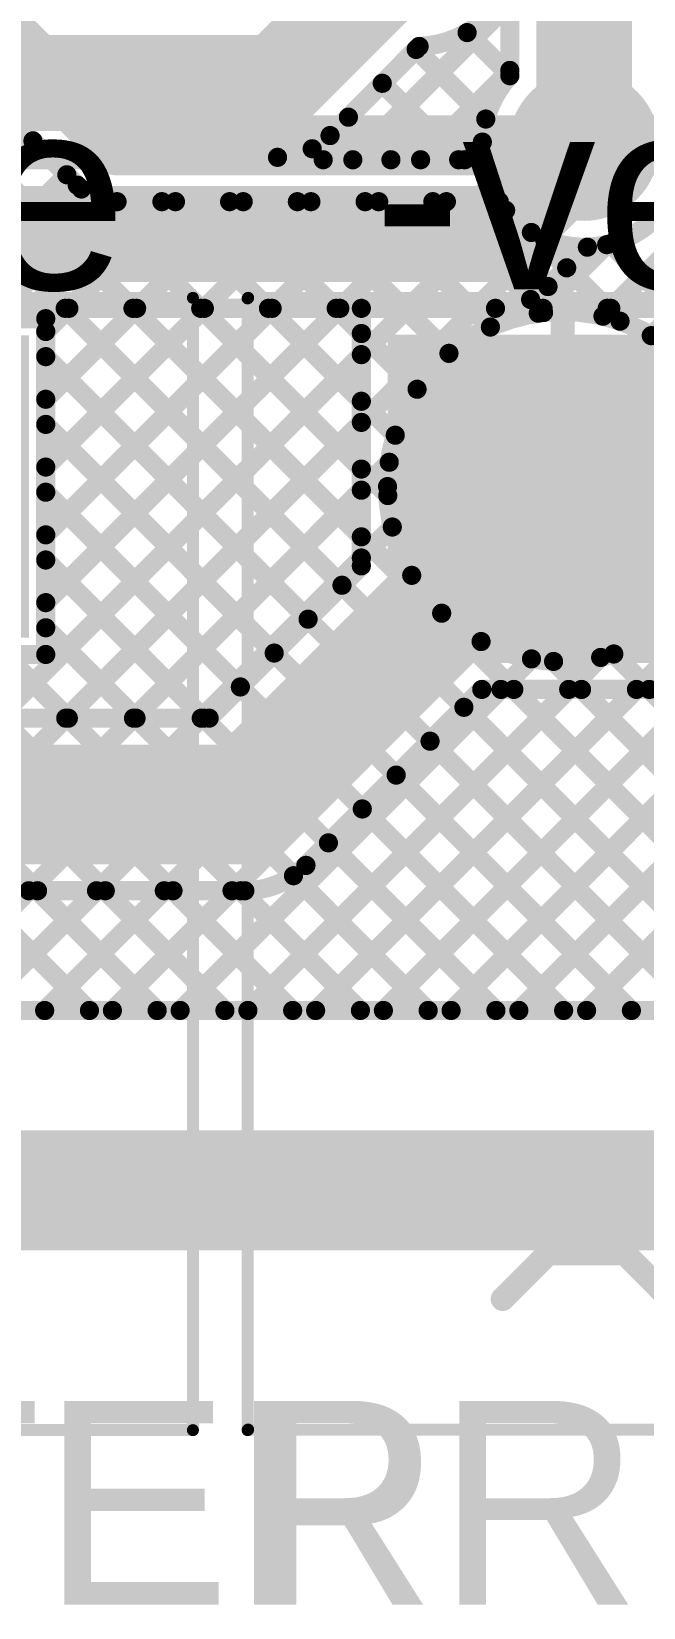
# Model space of a CAD drawing. Header units: millimetres. Extents: x 0 to 214, y 0 to 214.
# Drawn here: x 5.59 to 5.846, y -0.101 to 0.557 of the extents above; entities that cross this region are included whole.
import ezdxf

# ---------------------------------------------------------------- set-up
doc = ezdxf.new("R2010")
doc.units = ezdxf.units.MM
doc.header["$MEASUREMENT"] = 0
for name, color, linetype in [('BottomLayer', 5, 'Continuous'), ('BottomSolder', 6, 'Continuous'), ('MultiLayer', 9, 'Continuous'), ('PadHoleLayer', 156, 'Continuous'), ('TopLayer', 1, 'Continuous'), ('TopOverlay', 2, 'Continuous'), ('TopSolder', 216, 'Continuous'), ('ViaHoleLayer', 16, 'Continuous')]:
    doc.layers.add(name, color=color, linetype=linetype)
doc.styles.add('Arial', font='', dxfattribs={"height": 0.2})
doc.styles.get('Arial').set_extended_font_data('Arial')

# ---------------------------------------------------------------- blocks, each defined once
blk = doc.blocks.new('TBP01R1_508_04BE_88')
at = {"layer": 'BottomLayer'}
h = blk.add_hatch(color=5, dxfattribs=at)
edge = h.paths.add_edge_path()
edge.add_arc((0.4, 0), 0.05906, 0, 360)
at = {"layer": 'BottomSolder'}
h = blk.add_hatch(color=6, dxfattribs=at)
edge = h.paths.add_edge_path()
edge.add_arc((0.4, 0), 0.06306, 0, 360)
at = {"layer": 'MultiLayer'}
h = blk.add_hatch(color=9, dxfattribs=at)
edge = h.paths.add_edge_path()
edge.add_arc((0.4, 0), 0.05906, 0, 360)
at = {"layer": 'PadHoleLayer'}
h = blk.add_hatch(color=156, dxfattribs=at)
edge = h.paths.add_edge_path()
edge.add_arc((0.4, 0), 0.03346, 0, 360)
at = {"layer": 'TopLayer'}
h = blk.add_hatch(color=1, dxfattribs=at)
edge = h.paths.add_edge_path()
edge.add_arc((0.4, 0), 0.05906, 0, 360)
at = {"layer": 'TopSolder'}
h = blk.add_hatch(color=216, dxfattribs=at)
edge = h.paths.add_edge_path()
edge.add_arc((0.4, 0), 0.06306, 0, 360)
at = {"layer": 'TopOverlay'}
for points, const_width in [([(0.53126, 0.39346), (-0.3315, 0.39346)], 0.005), ([(0.5315, 0.3937), (0.5315, -0.0785)], 0.005), ([(0.374, 0.32), (0.355, 0.339)], 0.01), ([(0.425, 0.339), (0.406, 0.32)], 0.01), ([(0.406, 0.32), (0.374, 0.32)], 0.01), ([(0.53126, -0.07874), (-0.3315, -0.07874)], 0.005), ([(0.5315, -0.0785), (0.53126, -0.07874)], 0.005)]:
    blk.add_lwpolyline(points, dxfattribs=dict(at, const_width=const_width))
for points, const_width in [([(0.53001, 0.39346, 1), (0.53251, 0.39346, 1)], 0.0025), ([(0.53025, 0.3937, 1), (0.53275, 0.3937, 1)], 0.0025), ([(0.4225, 0.339, 1), (0.4275, 0.339, 1)], 0.005), ([(0.3715, 0.32, 1), (0.3765, 0.32, 1)], 0.005), ([(0.3715, 0.32, 1), (0.3765, 0.32, 1)], 0.005), ([(0.4035, 0.32, 1), (0.4085, 0.32, 1)], 0.005), ([(0.4035, 0.32, 1), (0.4085, 0.32, 1)], 0.005), ([(0.53001, -0.07874, 1), (0.53251, -0.07874, 1)], 0.0025), ([(0.53001, -0.07874, 1), (0.53251, -0.07874, 1)], 0.0025), ([(0.53025, -0.0785, 1), (0.53275, -0.0785, 1)], 0.0025), ([(0.53025, -0.0785, 1), (0.53275, -0.0785, 1)], 0.0025)]:
    blk.add_lwpolyline(points, format="xyb", close=True, dxfattribs=dict(at, const_width=const_width))
blk = doc.blocks.new('TBP01R1_508_03BE_89')
at = {"layer": 'BottomLayer'}
blk.add_hatch(color=5, dxfattribs=at).paths.add_polyline_path([(-0.15906, 0.05906), (-0.04094, 0.05906), (-0.04094, -0.05906), (-0.15906, -0.05906)])
h = blk.add_hatch(color=5, dxfattribs=at)
edge = h.paths.add_edge_path()
edge.add_arc((0.1, 0), 0.05906, 0, 360)
h = blk.add_hatch(color=5, dxfattribs=at)
edge = h.paths.add_edge_path()
edge.add_arc((0.3, 0), 0.05906, 0, 360)
at = {"layer": 'BottomSolder'}
blk.add_hatch(color=6, dxfattribs=at).paths.add_polyline_path([(-0.16306, 0.06306), (-0.03694, 0.06306), (-0.03694, -0.06306), (-0.16306, -0.06306)])
h = blk.add_hatch(color=6, dxfattribs=at)
edge = h.paths.add_edge_path()
edge.add_arc((0.1, 0), 0.06306, 0, 360)
h = blk.add_hatch(color=6, dxfattribs=at)
edge = h.paths.add_edge_path()
edge.add_arc((0.3, 0), 0.06306, 0, 360)
at = {"layer": 'MultiLayer'}
blk.add_hatch(color=9, dxfattribs=at).paths.add_polyline_path([(-0.15906, 0.05906), (-0.04094, 0.05906), (-0.04094, -0.05906), (-0.15906, -0.05906)])
h = blk.add_hatch(color=9, dxfattribs=at)
edge = h.paths.add_edge_path()
edge.add_arc((0.1, 0), 0.05906, 0, 360)
h = blk.add_hatch(color=9, dxfattribs=at)
edge = h.paths.add_edge_path()
edge.add_arc((0.3, 0), 0.05906, 0, 360)
at = {"layer": 'PadHoleLayer'}
h = blk.add_hatch(color=156, dxfattribs=at)
edge = h.paths.add_edge_path()
edge.add_arc((-0.1, 0), 0.03346, 0, 360)
h = blk.add_hatch(color=156, dxfattribs=at)
edge = h.paths.add_edge_path()
edge.add_arc((0.1, 0), 0.03346, 0, 360)
h = blk.add_hatch(color=156, dxfattribs=at)
edge = h.paths.add_edge_path()
edge.add_arc((0.3, 0), 0.03346, 0, 360)
at = {"layer": 'TopLayer'}
blk.add_hatch(color=1, dxfattribs=at).paths.add_polyline_path([(-0.15906, 0.05906), (-0.04094, 0.05906), (-0.04094, -0.05906), (-0.15906, -0.05906)])
h = blk.add_hatch(color=1, dxfattribs=at)
edge = h.paths.add_edge_path()
edge.add_arc((0.1, 0), 0.05906, 0, 360)
h = blk.add_hatch(color=1, dxfattribs=at)
edge = h.paths.add_edge_path()
edge.add_arc((0.3, 0), 0.05906, 0, 360)
at = {"layer": 'TopSolder'}
blk.add_hatch(color=216, dxfattribs=at).paths.add_polyline_path([(-0.16306, 0.06306), (-0.03694, 0.06306), (-0.03694, -0.06306), (-0.16306, -0.06306)])
h = blk.add_hatch(color=216, dxfattribs=at)
edge = h.paths.add_edge_path()
edge.add_arc((0.1, 0), 0.06306, 0, 360)
h = blk.add_hatch(color=216, dxfattribs=at)
edge = h.paths.add_edge_path()
edge.add_arc((0.3, 0), 0.06306, 0, 360)
at = {"layer": 'TopOverlay'}
for points, const_width in [([(0.4315, 0.3937), (-0.2315, 0.3937)], 0.005), ([(-0.2315, 0.3937), (-0.2315, -0.07874)], 0.005), ([(0.4315, 0.3937), (0.4315, -0.07874)], 0.005), ([(-0.126, 0.32), (-0.145, 0.339)], 0.01), ([(-0.075, 0.339), (-0.094, 0.32)], 0.01), ([(0.074, 0.32), (0.055, 0.339)], 0.01), ([(0.074, 0.32), (0.055, 0.339)], 0.01), ([(0.125, 0.339), (0.106, 0.32)], 0.01), ([(0.125, 0.339), (0.106, 0.32)], 0.01), ([(0.274, 0.32), (0.255, 0.339)], 0.01), ([(0.325, 0.339), (0.306, 0.32)], 0.01), ([(-0.094, 0.32), (-0.126, 0.32)], 0.01), ([(0.106, 0.32), (0.074, 0.32)], 0.01), ([(0.106, 0.32), (0.074, 0.32)], 0.01), ([(0.306, 0.32), (0.274, 0.32)], 0.01), ([(0.4315, -0.07874), (-0.2315, -0.07874)], 0.005)]:
    blk.add_lwpolyline(points, dxfattribs=dict(at, const_width=const_width))
for points, const_width in [([(-0.23275, 0.3937, 1), (-0.23025, 0.3937, 1)], 0.0025), ([(-0.23275, 0.3937, 1), (-0.23025, 0.3937, 1)], 0.0025), ([(0.43025, 0.3937, 1), (0.43275, 0.3937, 1)], 0.0025), ([(0.43025, 0.3937, 1), (0.43275, 0.3937, 1)], 0.0025), ([(-0.1475, 0.339, 1), (-0.1425, 0.339, 1)], 0.005), ([(-0.0775, 0.339, 1), (-0.0725, 0.339, 1)], 0.005), ([(0.0525, 0.339, 1), (0.0575, 0.339, 1)], 0.005), ([(0.0525, 0.339, 1), (0.0575, 0.339, 1)], 0.005), ([(0.1225, 0.339, 1), (0.1275, 0.339, 1)], 0.005), ([(0.1225, 0.339, 1), (0.1275, 0.339, 1)], 0.005), ([(0.2525, 0.339, 1), (0.2575, 0.339, 1)], 0.005), ([(0.3225, 0.339, 1), (0.3275, 0.339, 1)], 0.005), ([(-0.1285, 0.32, 1), (-0.1235, 0.32, 1)], 0.005), ([(-0.1285, 0.32, 1), (-0.1235, 0.32, 1)], 0.005), ([(-0.0965, 0.32, 1), (-0.0915, 0.32, 1)], 0.005), ([(-0.0965, 0.32, 1), (-0.0915, 0.32, 1)], 0.005), ([(0.0715, 0.32, 1), (0.0765, 0.32, 1)], 0.005), ([(0.0715, 0.32, 1), (0.0765, 0.32, 1)], 0.005), ([(0.0715, 0.32, 1), (0.0765, 0.32, 1)], 0.005), ([(0.0715, 0.32, 1), (0.0765, 0.32, 1)], 0.005), ([(0.1035, 0.32, 1), (0.1085, 0.32, 1)], 0.005), ([(0.1035, 0.32, 1), (0.1085, 0.32, 1)], 0.005), ([(0.1035, 0.32, 1), (0.1085, 0.32, 1)], 0.005), ([(0.1035, 0.32, 1), (0.1085, 0.32, 1)], 0.005), ([(0.2715, 0.32, 1), (0.2765, 0.32, 1)], 0.005), ([(0.2715, 0.32, 1), (0.2765, 0.32, 1)], 0.005), ([(0.3035, 0.32, 1), (0.3085, 0.32, 1)], 0.005), ([(0.3035, 0.32, 1), (0.3085, 0.32, 1)], 0.005), ([(-0.10306, -0.067, 1), (-0.11094, -0.067, 1)], 0.00787), ([(-0.11291, -0.067, 1), (-0.10897, -0.067, 1)], 0.00394), ([(-0.10503, -0.067, 1), (-0.10109, -0.067, 1)], 0.00394), ([(-0.23275, -0.07874, 1), (-0.23025, -0.07874, 1)], 0.0025), ([(-0.23275, -0.07874, 1), (-0.23025, -0.07874, 1)], 0.0025), ([(0.43025, -0.07874, 1), (0.43275, -0.07874, 1)], 0.0025), ([(0.43025, -0.07874, 1), (0.43275, -0.07874, 1)], 0.0025)]:
    blk.add_lwpolyline(points, format="xyb", close=True, dxfattribs=dict(at, const_width=const_width))

msp = doc.modelspace()

# ---------------------------------------------------------------- hatches: boundary and pattern name
at = {"layer": 'BottomLayer'}
h = msp.add_hatch(color=5, dxfattribs=at)
edge = h.paths.add_edge_path()
edge.add_arc((5.821, 0.509), 0.0315, 0, 360)
at = {"layer": 'TopLayer'}
h = msp.add_hatch(color=1, dxfattribs=at)
edge = h.paths.add_edge_path()
edge.add_arc((5.821, 0.509), 0.0315, 0, 360)
msp.add_hatch(color=1, dxfattribs=at).paths.add_polyline_path([(5.739, 0.43), (5.739, 0.293), (6.077, 0.293), (6.077, 0.43)])
at = {"layer": 'ViaHoleLayer'}
h = msp.add_hatch(color=16, dxfattribs=at)
edge = h.paths.add_edge_path()
edge.add_arc((5.821, 0.509), 0.01575, 0, 360)

# ---------------------------------------------------------------- linework, layer by layer
at = {"layer": 'BottomLayer'}
for points, const_width in [([(5.575, 0.56), (5.626, 0.509)], 0.025), ([(5.559, 0.54277), (5.60937, 0.4924)], 0.008), ([(5.626, 0.509), (5.821, 0.509)], 0.025), ([(5.821, 0.509), (6.044, 0.509)], 0.025), ([(5.559, 0.51465), (5.9256, 0.14805)], 0.008), ([(5.559, 0.47897), (5.5909, 0.51087)], 0.008), ([(5.559, 0.45068), (5.60504, 0.49673)], 0.008), ([(5.61113, 0.4908), (5.73904, 0.36289)], 0.008), ([(5.559, 0.48636), (5.89731, 0.14805)], 0.008), ([(5.57329, 0.43669), (5.62238, 0.48578)], 0.008), ([(5.59623, 0.37477), (5.70695, 0.4855)], 0.008), ([(5.59623, 0.40306), (5.67867, 0.4855)], 0.008), ([(5.59623, 0.43134), (5.65038, 0.4855)], 0.008), ([(5.59623, 0.34649), (5.73524, 0.4855)], 0.008), ([(5.59623, 0.31821), (5.76352, 0.4855)], 0.008), ([(5.626, 0.4855), (5.78559, 0.4855)], 0.008), ([(5.64472, 0.4855), (5.74216, 0.38806)], 0.008), ([(5.673, 0.4855), (5.75127, 0.40724)], 0.008), ([(5.70129, 0.4855), (5.76458, 0.42221)], 0.008), ([(5.72957, 0.4855), (5.78188, 0.43319)], 0.008), ([(5.75785, 0.4855), (5.80409, 0.43926)], 0.008), ([(5.82887, 0.43772), (5.87666, 0.4855)], 0.008), ([(5.84905, 0.4296), (5.90494, 0.4855)], 0.008), ([(5.45435, 0.14804), (5.78824, 0.48193)], 0.008), ([(5.48263, 0.14804), (5.80445, 0.46986)], 0.008), ([(5.79899, 0.47265), (5.836, 0.43564)], 0.008), ([(5.80186, 0.43898), (5.83044, 0.46757)], 0.008), ([(5.83198, 0.46795), (5.93918, 0.36074)], 0.008), ([(5.559, 0.43669), (5.59623, 0.43669)], 0.008), ([(5.59623, 0.29658), (5.59623, 0.43669)], 0.008), ([(5.812, 0.36664), (5.812, 0.43569)], 0.01), ([(5.59623, 0.42085), (5.86903, 0.14805)], 0.008), ([(5.59623, 0.39257), (5.84075, 0.14805)], 0.008), ([(5.70891, 0.14805), (5.94003, 0.37916)], 0.008), ([(5.51092, 0.14804), (5.73965, 0.37678)], 0.008), ([(5.59623, 0.36428), (5.81246, 0.14805)], 0.008), ([(5.74294, 0.36664), (5.812, 0.36664)], 0.01), ([(5.812, 0.29758), (5.812, 0.36664)], 0.01), ([(5.812, 0.36664), (5.88106, 0.36664)], 0.01), ([(5.7372, 0.14805), (5.94055, 0.3514)], 0.008), ([(5.5392, 0.14804), (5.74092, 0.34976)], 0.008), ([(5.59623, 0.336), (5.78418, 0.14805)], 0.008), ([(5.56749, 0.14804), (5.74903, 0.32959)], 0.008), ([(5.76548, 0.14805), (5.9483, 0.33087)], 0.008), ([(5.59577, 0.14804), (5.76154, 0.31381)], 0.008), ([(5.79377, 0.14805), (5.96052, 0.3148)], 0.008), ([(5.59623, 0.30772), (5.7559, 0.14805)], 0.008), ([(5.62406, 0.14804), (5.77799, 0.30198)], 0.008), ([(5.82205, 0.14805), (5.97669, 0.30268)], 0.008), ([(5.45612, 0.29658), (5.59623, 0.29658)], 0.008), ([(5.46594, 0.29658), (5.61448, 0.14804)], 0.008), ([(5.49422, 0.29658), (5.64276, 0.14804)], 0.008), ([(5.52251, 0.29658), (5.67104, 0.14805)], 0.008), ([(5.55079, 0.29658), (5.69933, 0.14805)], 0.008), ([(5.57908, 0.29658), (5.72761, 0.14805)], 0.008), ([(5.65234, 0.14805), (5.79904, 0.29474)], 0.008), ([(5.68063, 0.14805), (5.82792, 0.29534)], 0.008), ([(5.80826, 0.29368), (5.95388, 0.14805)], 0.008), ([(5.83342, 0.29679), (5.98217, 0.14805)], 0.008), ([(5.007, 0.14803), (6.17967, 0.14806)], 0.008)]:
    msp.add_lwpolyline(points, dxfattribs=dict(at, const_width=const_width))
for points, const_width in [([(5.61975, 0.509, 1), (5.63225, 0.509, 1)], 0.0125), ([(5.61975, 0.509, 1), (5.63225, 0.509, 1)], 0.0125), ([(5.81475, 0.509, 1), (5.82725, 0.509, 1)], 0.0125), ([(5.81475, 0.509, 1), (5.82725, 0.509, 1)], 0.0125), ([(5.5889, 0.51087, 1), (5.5929, 0.51087, 1)], 0.004), ([(5.60304, 0.49673, 1), (5.60704, 0.49673, 1)], 0.004), ([(5.60737, 0.4924, 1), (5.61137, 0.4924, 1)], 0.004), ([(5.60737, 0.4924, 1), (5.61137, 0.4924, 1)], 0.004), ([(5.60738, 0.49238, 1), (5.61138, 0.49238, 1)], 0.004), ([(5.60913, 0.4908, 1), (5.61313, 0.4908, 1)], 0.004), ([(5.62038, 0.48578, 1), (5.62438, 0.48578, 1)], 0.004), ([(5.624, 0.4855, 1), (5.628, 0.4855, 1)], 0.004), ([(5.624, 0.4855, 1), (5.628, 0.4855, 1)], 0.004), ([(5.624, 0.4855, 1), (5.628, 0.4855, 1)], 0.004), ([(5.64272, 0.4855, 1), (5.64672, 0.4855, 1)], 0.004), ([(5.64838, 0.4855, 1), (5.65238, 0.4855, 1)], 0.004), ([(5.671, 0.4855, 1), (5.675, 0.4855, 1)], 0.004), ([(5.67667, 0.4855, 1), (5.68067, 0.4855, 1)], 0.004), ([(5.69929, 0.4855, 1), (5.70329, 0.4855, 1)], 0.004), ([(5.70495, 0.4855, 1), (5.70895, 0.4855, 1)], 0.004), ([(5.72757, 0.4855, 1), (5.73157, 0.4855, 1)], 0.004), ([(5.73324, 0.4855, 1), (5.73724, 0.4855, 1)], 0.004), ([(5.75585, 0.4855, 1), (5.75985, 0.4855, 1)], 0.004), ([(5.76152, 0.4855, 1), (5.76552, 0.4855, 1)], 0.004), ([(5.78359, 0.4855, 1), (5.78759, 0.4855, 1)], 0.004), ([(5.78359, 0.4855, 1), (5.78759, 0.4855, 1)], 0.004), ([(5.78624, 0.48193, 1), (5.79024, 0.48193, 1)], 0.004), ([(5.79699, 0.47265, 1), (5.80099, 0.47265, 1)], 0.004), ([(5.80245, 0.46986, 1), (5.80645, 0.46986, 1)], 0.004), ([(5.82844, 0.46757, 1), (5.83244, 0.46757, 1)], 0.004), ([(5.82998, 0.46795, 1), (5.83398, 0.46795, 1)], 0.004), ([(5.59423, 0.43669, 1), (5.59823, 0.43669, 1)], 0.004), ([(5.59423, 0.43669, 1), (5.59823, 0.43669, 1)], 0.004), ([(5.88506, 0.36664, 1), (5.73894, 0.36664, 1)], 0.008), ([(5.79986, 0.43898, 1), (5.80386, 0.43898, 1)], 0.004), ([(5.80209, 0.43926, 1), (5.80609, 0.43926, 1)], 0.004), ([(5.8095, 0.43569, 1), (5.8145, 0.43569, 1)], 0.005), ([(5.82687, 0.43772, 1), (5.83087, 0.43772, 1)], 0.004), ([(5.59423, 0.43134, 1), (5.59823, 0.43134, 1)], 0.004), ([(5.77988, 0.43319, 1), (5.78388, 0.43319, 1)], 0.004), ([(5.834, 0.43564, 1), (5.838, 0.43564, 1)], 0.004), ([(5.84705, 0.4296, 1), (5.85105, 0.4296, 1)], 0.004), ([(5.59423, 0.42085, 1), (5.59823, 0.42085, 1)], 0.004), ([(5.76258, 0.42221, 1), (5.76658, 0.42221, 1)], 0.004), ([(5.74927, 0.40724, 1), (5.75327, 0.40724, 1)], 0.004), ([(5.59423, 0.40306, 1), (5.59823, 0.40306, 1)], 0.004), ([(5.59423, 0.39257, 1), (5.59823, 0.39257, 1)], 0.004), ([(5.74016, 0.38806, 1), (5.74416, 0.38806, 1)], 0.004), ([(5.59423, 0.37477, 1), (5.59823, 0.37477, 1)], 0.004), ([(5.73765, 0.37678, 1), (5.74165, 0.37678, 1)], 0.004), ([(5.59423, 0.36428, 1), (5.59823, 0.36428, 1)], 0.004), ([(5.73694, 0.36664, 1), (5.74094, 0.36664, 1)], 0.004), ([(5.74044, 0.36664, 1), (5.74544, 0.36664, 1)], 0.005), ([(5.8095, 0.36664, 1), (5.8145, 0.36664, 1)], 0.005), ([(5.8095, 0.36664, 1), (5.8145, 0.36664, 1)], 0.005), ([(5.8095, 0.36664, 1), (5.8145, 0.36664, 1)], 0.005), ([(5.8095, 0.36664, 1), (5.8145, 0.36664, 1)], 0.005), ([(5.73704, 0.36289, 1), (5.74104, 0.36289, 1)], 0.004), ([(5.59423, 0.34649, 1), (5.59823, 0.34649, 1)], 0.004), ([(5.73892, 0.34976, 1), (5.74292, 0.34976, 1)], 0.004), ([(5.59423, 0.336, 1), (5.59823, 0.336, 1)], 0.004), ([(5.74703, 0.32959, 1), (5.75103, 0.32959, 1)], 0.004), ([(5.59423, 0.31821, 1), (5.59823, 0.31821, 1)], 0.004), ([(5.75954, 0.31381, 1), (5.76354, 0.31381, 1)], 0.004), ([(5.59423, 0.30772, 1), (5.59823, 0.30772, 1)], 0.004), ([(5.77599, 0.30198, 1), (5.77999, 0.30198, 1)], 0.004), ([(5.8095, 0.29758, 1), (5.8145, 0.29758, 1)], 0.005), ([(5.59423, 0.29658, 1), (5.59823, 0.29658, 1)], 0.004), ([(5.59423, 0.29658, 1), (5.59823, 0.29658, 1)], 0.004), ([(5.79704, 0.29474, 1), (5.80104, 0.29474, 1)], 0.004), ([(5.80626, 0.29368, 1), (5.81026, 0.29368, 1)], 0.004), ([(5.82592, 0.29534, 1), (5.82992, 0.29534, 1)], 0.004), ([(5.83142, 0.29679, 1), (5.83542, 0.29679, 1)], 0.004), ([(5.59377, 0.14804, 1), (5.59777, 0.14804, 1)], 0.004), ([(5.61248, 0.14804, 1), (5.61648, 0.14804, 1)], 0.004), ([(5.62206, 0.14804, 1), (5.62606, 0.14804, 1)], 0.004), ([(5.64076, 0.14804, 1), (5.64476, 0.14804, 1)], 0.004), ([(5.65034, 0.14805, 1), (5.65434, 0.14805, 1)], 0.004), ([(5.66904, 0.14805, 1), (5.67304, 0.14805, 1)], 0.004), ([(5.67863, 0.14805, 1), (5.68263, 0.14805, 1)], 0.004), ([(5.69733, 0.14805, 1), (5.70133, 0.14805, 1)], 0.004), ([(5.70691, 0.14805, 1), (5.71091, 0.14805, 1)], 0.004), ([(5.72561, 0.14805, 1), (5.72961, 0.14805, 1)], 0.004), ([(5.7352, 0.14805, 1), (5.7392, 0.14805, 1)], 0.004), ([(5.7539, 0.14805, 1), (5.7579, 0.14805, 1)], 0.004), ([(5.76348, 0.14805, 1), (5.76748, 0.14805, 1)], 0.004), ([(5.78218, 0.14805, 1), (5.78618, 0.14805, 1)], 0.004), ([(5.79177, 0.14805, 1), (5.79577, 0.14805, 1)], 0.004), ([(5.81046, 0.14805, 1), (5.81446, 0.14805, 1)], 0.004), ([(5.82005, 0.14805, 1), (5.82405, 0.14805, 1)], 0.004), ([(5.83875, 0.14805, 1), (5.84275, 0.14805, 1)], 0.004)]:
    msp.add_lwpolyline(points, format="xyb", close=True, dxfattribs=dict(at, const_width=const_width))
at = {"layer": 'BottomLayer', "const_width": 0.008}
for points in [[(5.626, 0.4855, -0.199188), (5.60937, 0.4924)], [(5.626, 0.4855, -0.198912), (5.60938, 0.49238)], [(5.85641, 0.4855, -0.536504), (5.78559, 0.4855)]]:
    msp.add_lwpolyline(points, format="xyb", dxfattribs=at)
at = {"layer": 'TopLayer'}
for points, const_width in [([(5.821, 0.509), (5.821, 0.98)], 0.04), ([(5.693, 0.535), (5.75076, 0.59276)], 0.04), ([(5.79, 0.53807), (5.79, 0.57645)], 0.008), ([(5.72445, 0.503), (5.79, 0.56855)], 0.008), ([(5.77216, 0.55605), (5.79, 0.53821)], 0.008), ([(5.271, 0.535), (5.693, 0.535)], 0.04), ([(5.71494, 0.5131), (5.75212, 0.55028)], 0.008), ([(5.75088, 0.54904), (5.77995, 0.51998)], 0.008), ([(5.75274, 0.503), (5.79, 0.54026)], 0.008), ([(5.83216, 0.441), (5.9285, 0.53734)], 0.008), ([(5.73674, 0.5349), (5.76864, 0.503)], 0.008), ([(5.784, 0.472), (5.821, 0.509)], 0.04), ([(5.7226, 0.52076), (5.74035, 0.503)], 0.008), ([(5.77116, 0.503), (5.77853, 0.51037)], 0.008), ([(5.812, 0.36664), (5.952, 0.50664)], 0.025), ([(5.29896, 0.503), (5.77116, 0.503)], 0.008), ([(5.30007, 0.504), (5.693, 0.504)], 0.008), ([(5.70748, 0.50759), (5.71207, 0.503)], 0.008), ([(4.885, 0.472), (5.784, 0.472)], 0.04), ([(5.80387, 0.441), (5.83044, 0.46757)], 0.008), ([(5.80594, 0.4501), (5.82237, 0.46653)], 0.008), ([(5.83198, 0.46795), (5.85603, 0.4439)], 0.008), ([(5.81374, 0.4579), (5.83064, 0.441)], 0.008), ([(5.79867, 0.44469), (5.80235, 0.441)], 0.008), ([(4.885, 0.441), (5.728, 0.441)], 0.008), ([(5.45612, 0.43669), (5.59623, 0.43669)], 0.008), ([(5.59623, 0.31821), (5.71902, 0.441)], 0.008), ([(5.59623, 0.37477), (5.66245, 0.441)], 0.008), ([(5.59623, 0.34649), (5.69074, 0.441)], 0.008), ([(5.59623, 0.40306), (5.63417, 0.441)], 0.008), ([(5.59623, 0.43134), (5.60588, 0.441)], 0.008), ([(5.59623, 0.29658), (5.59623, 0.43669)], 0.008), ([(5.60436, 0.441), (5.71991, 0.32546)], 0.008), ([(5.63265, 0.441), (5.728, 0.34565)], 0.008), ([(5.66093, 0.441), (5.728, 0.37393)], 0.008), ([(5.68922, 0.441), (5.728, 0.40222)], 0.008), ([(5.7175, 0.441), (5.728, 0.4305)], 0.008), ([(5.728, 0.33355), (5.728, 0.441)], 0.008), ([(5.728, 0.441), (5.784, 0.441)], 0.008), ([(5.728, 0.441), (5.784, 0.441)], 0.008), ([(5.784, 0.441), (5.85313, 0.441)], 0.008), ([(5.57631, 0.27), (5.728, 0.42169)], 0.008), ([(5.59623, 0.42085), (5.70577, 0.31131)], 0.008), ([(5.59623, 0.39257), (5.69162, 0.29717)], 0.008), ([(5.60459, 0.27), (5.728, 0.39341)], 0.008), ([(5.67936, 0.234), (5.812, 0.36664)], 0.05), ([(5.812, 0.36664), (6.012, 0.36664)], 0.05), ([(5.59623, 0.36428), (5.67748, 0.28303)], 0.008), ([(5.63287, 0.27), (5.728, 0.36513)], 0.008), ([(5.59623, 0.336), (5.66223, 0.27)], 0.008), ([(5.66116, 0.27), (5.728, 0.33684)], 0.008), ([(5.66445, 0.27), (5.728, 0.33355)], 0.008), ([(5.59623, 0.30772), (5.63394, 0.27)], 0.008), ([(5.45612, 0.29658), (5.59623, 0.29658)], 0.008), ([(5.57908, 0.29658), (5.60566, 0.27)], 0.008), ([(5.65234, 0.14805), (5.7863, 0.282)], 0.008), ([(5.68063, 0.14805), (5.81458, 0.282)], 0.008), ([(5.70487, 0.20859), (5.77828, 0.282)], 0.008), ([(5.70891, 0.14805), (5.84286, 0.282)], 0.008), ([(5.7372, 0.14805), (5.87115, 0.282)], 0.008), ([(5.76548, 0.14805), (5.89943, 0.282)], 0.008), ([(5.77828, 0.282), (6.088, 0.282)], 0.008), ([(5.79165, 0.282), (5.9256, 0.14805)], 0.008), ([(5.79377, 0.14805), (5.92772, 0.282)], 0.008), ([(5.81993, 0.282), (5.95388, 0.14805)], 0.008), ([(5.82205, 0.14805), (5.956, 0.282)], 0.008), ([(5.84822, 0.282), (5.98217, 0.14805)], 0.008), ([(5.77082, 0.27454), (5.89731, 0.14805)], 0.008), ([(5.27372, 0.27), (5.66445, 0.27)], 0.008), ([(5.75668, 0.2604), (5.86903, 0.14805)], 0.008), ([(5.25881, 0.234), (5.67936, 0.234)], 0.05), ([(5.74254, 0.24626), (5.84075, 0.14805)], 0.008), ([(5.72839, 0.23212), (5.81246, 0.14805)], 0.008), ([(5.71425, 0.21798), (5.78418, 0.14805)], 0.008), ([(5.69967, 0.20427), (5.7559, 0.14805)], 0.008), ([(5.25881, 0.198), (5.67936, 0.198)], 0.008), ([(5.5392, 0.14804), (5.58916, 0.198)], 0.008), ([(5.56452, 0.198), (5.61448, 0.14804)], 0.008), ([(5.56749, 0.14804), (5.61744, 0.198)], 0.008), ([(5.59281, 0.198), (5.64276, 0.14804)], 0.008), ([(5.59577, 0.14804), (5.64573, 0.198)], 0.008), ([(5.62109, 0.198), (5.67104, 0.14805)], 0.008), ([(5.62406, 0.14804), (5.67401, 0.198)], 0.008), ([(5.64937, 0.198), (5.69933, 0.14805)], 0.008), ([(5.67766, 0.198), (5.72761, 0.14805)], 0.008), ([(5.08127, 0.14803), (6.53215, 0.14806)], 0.008), ([(4.976, 0.073), (6.508, 0.073)], 0.05)]:
    msp.add_lwpolyline(points, dxfattribs=dict(at, const_width=const_width))
at = {"layer": 'TopLayer', "const_width": 0.008}
for points in [[(5.79, 0.57645, -0.294266), (5.75212, 0.55028)], [(5.77853, 0.51037, -0.182247), (5.79, 0.53807)], [(5.71494, 0.5131, -0.199163), (5.693, 0.504)], [(5.71492, 0.51308, -0.198912), (5.693, 0.504)], [(5.8635, 0.509, -0.404825), (5.82237, 0.46653)], [(5.80594, 0.4501, -0.199163), (5.784, 0.441)], [(5.80592, 0.45008, -0.198912), (5.784, 0.441)], [(5.70487, 0.20859, -0.199396), (5.67936, 0.198)], [(5.70482, 0.20854, -0.198912), (5.67936, 0.198)]]:
    msp.add_lwpolyline(points, format="xyb", dxfattribs=at)
at = {"layer": 'TopLayer'}
for points, const_width in [([(5.77016, 0.55605, 1), (5.77416, 0.55605, 1)], 0.004), ([(5.683, 0.535, 1), (5.703, 0.535, 1)], 0.02), ([(5.683, 0.535, 1), (5.703, 0.535, 1)], 0.02), ([(5.74888, 0.54904, 1), (5.75288, 0.54904, 1)], 0.004), ([(5.75012, 0.55028, 1), (5.75412, 0.55028, 1)], 0.004), ([(5.75012, 0.55028, 1), (5.75412, 0.55028, 1)], 0.004), ([(5.788, 0.54026, 1), (5.792, 0.54026, 1)], 0.004), ([(5.788, 0.53821, 1), (5.792, 0.53821, 1)], 0.004), ([(5.788, 0.53807, 1), (5.792, 0.53807, 1)], 0.004), ([(5.788, 0.53807, 1), (5.792, 0.53807, 1)], 0.004), ([(5.73474, 0.5349, 1), (5.73874, 0.5349, 1)], 0.004), ([(5.811, 0.509, 1), (5.831, 0.509, 1)], 0.02), ([(5.811, 0.509, 1), (5.831, 0.509, 1)], 0.02), ([(5.7206, 0.52076, 1), (5.7246, 0.52076, 1)], 0.004), ([(5.77795, 0.51998, 1), (5.78195, 0.51998, 1)], 0.004), ([(5.71292, 0.51308, 1), (5.71692, 0.51308, 1)], 0.004), ([(5.71294, 0.5131, 1), (5.71694, 0.5131, 1)], 0.004), ([(5.71294, 0.5131, 1), (5.71694, 0.5131, 1)], 0.004), ([(5.77653, 0.51037, 1), (5.78053, 0.51037, 1)], 0.004), ([(5.77653, 0.51037, 1), (5.78053, 0.51037, 1)], 0.004), ([(5.691, 0.504, 1), (5.695, 0.504, 1)], 0.004), ([(5.691, 0.504, 1), (5.695, 0.504, 1)], 0.004), ([(5.691, 0.504, 1), (5.695, 0.504, 1)], 0.004), ([(5.70548, 0.50759, 1), (5.70948, 0.50759, 1)], 0.004), ([(5.71007, 0.503, 1), (5.71407, 0.503, 1)], 0.004), ([(5.72245, 0.503, 1), (5.72645, 0.503, 1)], 0.004), ([(5.73835, 0.503, 1), (5.74235, 0.503, 1)], 0.004), ([(5.75074, 0.503, 1), (5.75474, 0.503, 1)], 0.004), ([(5.76664, 0.503, 1), (5.77064, 0.503, 1)], 0.004), ([(5.76916, 0.503, 1), (5.77316, 0.503, 1)], 0.004), ([(5.76916, 0.503, 1), (5.77316, 0.503, 1)], 0.004), ([(5.774, 0.472, 1), (5.794, 0.472, 1)], 0.02), ([(5.774, 0.472, 1), (5.794, 0.472, 1)], 0.02), ([(5.82037, 0.46653, 1), (5.82437, 0.46653, 1)], 0.004), ([(5.82037, 0.46653, 1), (5.82437, 0.46653, 1)], 0.004), ([(5.82844, 0.46757, 1), (5.83244, 0.46757, 1)], 0.004), ([(5.82998, 0.46795, 1), (5.83398, 0.46795, 1)], 0.004), ([(5.81174, 0.4579, 1), (5.81574, 0.4579, 1)], 0.004), ([(5.80392, 0.45008, 1), (5.80792, 0.45008, 1)], 0.004), ([(5.80394, 0.4501, 1), (5.80794, 0.4501, 1)], 0.004), ([(5.80394, 0.4501, 1), (5.80794, 0.4501, 1)], 0.004), ([(5.79667, 0.44469, 1), (5.80067, 0.44469, 1)], 0.004), ([(5.59423, 0.43669, 1), (5.59823, 0.43669, 1)], 0.004), ([(5.59423, 0.43669, 1), (5.59823, 0.43669, 1)], 0.004), ([(5.60236, 0.441, 1), (5.60636, 0.441, 1)], 0.004), ([(5.60388, 0.441, 1), (5.60788, 0.441, 1)], 0.004), ([(5.63065, 0.441, 1), (5.63465, 0.441, 1)], 0.004), ([(5.63217, 0.441, 1), (5.63617, 0.441, 1)], 0.004), ([(5.65893, 0.441, 1), (5.66293, 0.441, 1)], 0.004), ([(5.66045, 0.441, 1), (5.66445, 0.441, 1)], 0.004), ([(5.68722, 0.441, 1), (5.69122, 0.441, 1)], 0.004), ([(5.68874, 0.441, 1), (5.69274, 0.441, 1)], 0.004), ([(5.7155, 0.441, 1), (5.7195, 0.441, 1)], 0.004), ([(5.71702, 0.441, 1), (5.72102, 0.441, 1)], 0.004), ([(5.726, 0.441, 1), (5.73, 0.441, 1)], 0.004), ([(5.726, 0.441, 1), (5.73, 0.441, 1)], 0.004), ([(5.726, 0.441, 1), (5.73, 0.441, 1)], 0.004), ([(5.726, 0.441, 1), (5.73, 0.441, 1)], 0.004), ([(5.782, 0.441, 1), (5.786, 0.441, 1)], 0.004), ([(5.782, 0.441, 1), (5.786, 0.441, 1)], 0.004), ([(5.782, 0.441, 1), (5.786, 0.441, 1)], 0.004), ([(5.782, 0.441, 1), (5.786, 0.441, 1)], 0.004), ([(5.782, 0.441, 1), (5.786, 0.441, 1)], 0.004), ([(5.80035, 0.441, 1), (5.80435, 0.441, 1)], 0.004), ([(5.80187, 0.441, 1), (5.80587, 0.441, 1)], 0.004), ([(5.82864, 0.441, 1), (5.83264, 0.441, 1)], 0.004), ([(5.83016, 0.441, 1), (5.83416, 0.441, 1)], 0.004), ([(5.59423, 0.43134, 1), (5.59823, 0.43134, 1)], 0.004), ([(5.726, 0.4305, 1), (5.73, 0.4305, 1)], 0.004), ([(5.59423, 0.42085, 1), (5.59823, 0.42085, 1)], 0.004), ([(5.726, 0.42169, 1), (5.73, 0.42169, 1)], 0.004), ([(5.59423, 0.40306, 1), (5.59823, 0.40306, 1)], 0.004), ([(5.726, 0.40222, 1), (5.73, 0.40222, 1)], 0.004), ([(5.59423, 0.39257, 1), (5.59823, 0.39257, 1)], 0.004), ([(5.726, 0.39341, 1), (5.73, 0.39341, 1)], 0.004), ([(5.7995, 0.36664, 1), (5.8245, 0.36664, 1)], 0.025), ([(5.7995, 0.36664, 1), (5.8245, 0.36664, 1)], 0.025), ([(5.59423, 0.37477, 1), (5.59823, 0.37477, 1)], 0.004), ([(5.726, 0.37393, 1), (5.73, 0.37393, 1)], 0.004), ([(5.80575, 0.36664, 1), (5.81825, 0.36664, 1)], 0.0125), ([(5.59423, 0.36428, 1), (5.59823, 0.36428, 1)], 0.004), ([(5.726, 0.36513, 1), (5.73, 0.36513, 1)], 0.004), ([(5.59423, 0.34649, 1), (5.59823, 0.34649, 1)], 0.004), ([(5.726, 0.34565, 1), (5.73, 0.34565, 1)], 0.004), ([(5.59423, 0.336, 1), (5.59823, 0.336, 1)], 0.004), ([(5.726, 0.33684, 1), (5.73, 0.33684, 1)], 0.004), ([(5.726, 0.33355, 1), (5.73, 0.33355, 1)], 0.004), ([(5.726, 0.33355, 1), (5.73, 0.33355, 1)], 0.004), ([(5.71791, 0.32546, 1), (5.72191, 0.32546, 1)], 0.004), ([(5.59423, 0.31821, 1), (5.59823, 0.31821, 1)], 0.004), ([(5.59423, 0.30772, 1), (5.59823, 0.30772, 1)], 0.004), ([(5.70377, 0.31131, 1), (5.70777, 0.31131, 1)], 0.004), ([(5.59423, 0.29658, 1), (5.59823, 0.29658, 1)], 0.004), ([(5.59423, 0.29658, 1), (5.59823, 0.29658, 1)], 0.004), ([(5.68962, 0.29717, 1), (5.69362, 0.29717, 1)], 0.004), ([(5.67548, 0.28303, 1), (5.67948, 0.28303, 1)], 0.004), ([(5.77628, 0.282, 1), (5.78028, 0.282, 1)], 0.004), ([(5.77628, 0.282, 1), (5.78028, 0.282, 1)], 0.004), ([(5.7843, 0.282, 1), (5.7883, 0.282, 1)], 0.004), ([(5.78965, 0.282, 1), (5.79365, 0.282, 1)], 0.004), ([(5.81258, 0.282, 1), (5.81658, 0.282, 1)], 0.004), ([(5.81793, 0.282, 1), (5.82193, 0.282, 1)], 0.004), ([(5.84086, 0.282, 1), (5.84486, 0.282, 1)], 0.004), ([(5.84622, 0.282, 1), (5.85022, 0.282, 1)], 0.004), ([(5.76882, 0.27454, 1), (5.77282, 0.27454, 1)], 0.004), ([(5.60259, 0.27, 1), (5.60659, 0.27, 1)], 0.004), ([(5.60366, 0.27, 1), (5.60766, 0.27, 1)], 0.004), ([(5.63087, 0.27, 1), (5.63487, 0.27, 1)], 0.004), ([(5.63194, 0.27, 1), (5.63594, 0.27, 1)], 0.004), ([(5.65916, 0.27, 1), (5.66316, 0.27, 1)], 0.004), ([(5.66023, 0.27, 1), (5.66423, 0.27, 1)], 0.004), ([(5.66245, 0.27, 1), (5.66645, 0.27, 1)], 0.004), ([(5.66245, 0.27, 1), (5.66645, 0.27, 1)], 0.004), ([(5.75468, 0.2604, 1), (5.75868, 0.2604, 1)], 0.004), ([(5.66686, 0.234, 1), (5.69186, 0.234, 1)], 0.025), ([(5.66686, 0.234, 1), (5.69186, 0.234, 1)], 0.025), ([(5.74054, 0.24626, 1), (5.74454, 0.24626, 1)], 0.004), ([(5.72639, 0.23212, 1), (5.73039, 0.23212, 1)], 0.004), ([(5.71225, 0.21798, 1), (5.71625, 0.21798, 1)], 0.004), ([(5.70282, 0.20854, 1), (5.70682, 0.20854, 1)], 0.004), ([(5.70287, 0.20859, 1), (5.70687, 0.20859, 1)], 0.004), ([(5.70287, 0.20859, 1), (5.70687, 0.20859, 1)], 0.004), ([(5.69767, 0.20427, 1), (5.70167, 0.20427, 1)], 0.004), ([(5.58716, 0.198, 1), (5.59116, 0.198, 1)], 0.004), ([(5.59081, 0.198, 1), (5.59481, 0.198, 1)], 0.004), ([(5.61544, 0.198, 1), (5.61944, 0.198, 1)], 0.004), ([(5.61909, 0.198, 1), (5.62309, 0.198, 1)], 0.004), ([(5.64373, 0.198, 1), (5.64773, 0.198, 1)], 0.004), ([(5.64737, 0.198, 1), (5.65137, 0.198, 1)], 0.004), ([(5.67201, 0.198, 1), (5.67601, 0.198, 1)], 0.004), ([(5.67566, 0.198, 1), (5.67966, 0.198, 1)], 0.004), ([(5.67736, 0.198, 1), (5.68136, 0.198, 1)], 0.004), ([(5.67736, 0.198, 1), (5.68136, 0.198, 1)], 0.004), ([(5.67736, 0.198, 1), (5.68136, 0.198, 1)], 0.004), ([(5.59377, 0.14804, 1), (5.59777, 0.14804, 1)], 0.004), ([(5.61248, 0.14804, 1), (5.61648, 0.14804, 1)], 0.004), ([(5.62206, 0.14804, 1), (5.62606, 0.14804, 1)], 0.004), ([(5.64076, 0.14804, 1), (5.64476, 0.14804, 1)], 0.004), ([(5.65034, 0.14805, 1), (5.65434, 0.14805, 1)], 0.004), ([(5.66904, 0.14805, 1), (5.67304, 0.14805, 1)], 0.004), ([(5.67863, 0.14805, 1), (5.68263, 0.14805, 1)], 0.004), ([(5.69733, 0.14805, 1), (5.70133, 0.14805, 1)], 0.004), ([(5.70691, 0.14805, 1), (5.71091, 0.14805, 1)], 0.004), ([(5.72561, 0.14805, 1), (5.72961, 0.14805, 1)], 0.004), ([(5.7352, 0.14805, 1), (5.7392, 0.14805, 1)], 0.004), ([(5.7539, 0.14805, 1), (5.7579, 0.14805, 1)], 0.004), ([(5.76348, 0.14805, 1), (5.76748, 0.14805, 1)], 0.004), ([(5.78218, 0.14805, 1), (5.78618, 0.14805, 1)], 0.004), ([(5.79177, 0.14805, 1), (5.79577, 0.14805, 1)], 0.004), ([(5.81046, 0.14805, 1), (5.81446, 0.14805, 1)], 0.004), ([(5.82005, 0.14805, 1), (5.82405, 0.14805, 1)], 0.004), ([(5.83875, 0.14805, 1), (5.84275, 0.14805, 1)], 0.004)]:
    msp.add_lwpolyline(points, format="xyb", close=True, dxfattribs=dict(at, const_width=const_width))

# ---------------------------------------------------------------- block references
at = {"rotation": 180}
for name, p in [('TBP01R1_508_03BE_89', (5.42617, 0.36664)), ('TBP01R1_508_04BE_88', (6.212, 0.36664))]:
    msp.add_blockref(name, p, dxfattribs=at)

# ---------------------------------------------------------------- texts
at = {"layer": 'TopOverlay', "style": 'Arial'}
for s, height, p in [('+ve', 0.08, (5.447, 0.44894)), ('-ve', 0.08, (5.73283, 0.44894)), ('AUX-HEATER', 0.085, (4.994, -0.09985)), ('PRESSURE SENSOR', 0.085, (5.68, -0.09985))]:
    msp.add_text(s, height=height, rotation=360, dxfattribs=at).set_placement(p)

doc.saveas('drawing.dxf')
